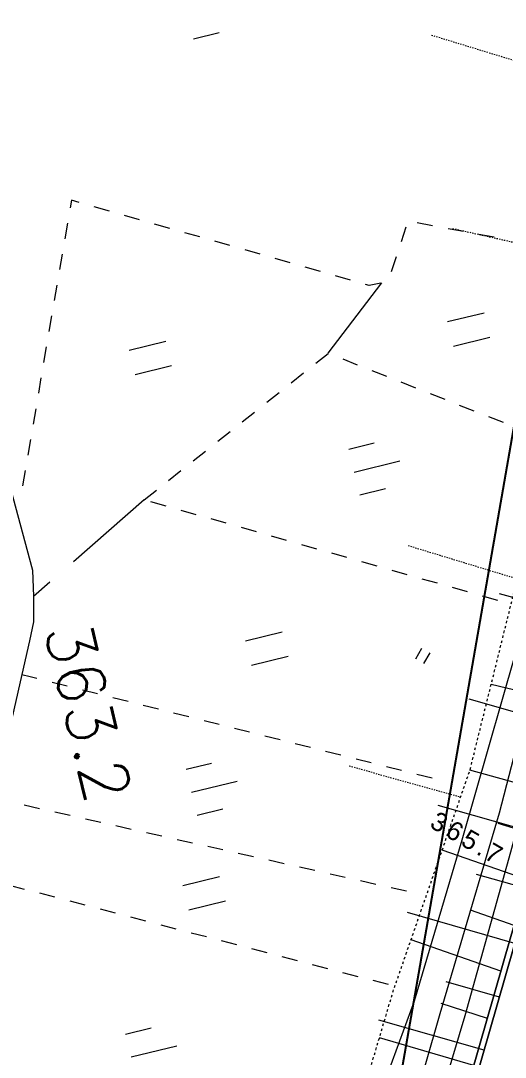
# Model space of a CAD drawing. Header units: millimetres. Extents: x -256476 to 341554, y -216330 to 457415.
# Drawn here: x -168435 to -129790, y 288058 to 370672 of the extents above; entities that cross this region are included whole.
import ezdxf

# ---------------------------------------------------------------- set-up
doc = ezdxf.new("R2010")
doc.units = ezdxf.units.MM
doc.header["$LTSCALE"] = 400
doc.linetypes.add('561019', pattern=[1, 0.5, -0.5])
doc.linetypes.add('56301', pattern=[0.5, 0.25, -0.25])
doc.layers.get('Defpoints').update_dxf_attribs({"color": 153})
doc.layers.add('D-BGD', color=7, linetype='Continuous', lineweight=13)
doc.layers.add('●予備設計_LP横断', color=7, linetype='Continuous', lineweight=13)
doc.styles.add('BIGFONT', font='txt', dxfattribs={"height": 0.2, "bigfont": 'BIGFONT'})
doc.styles.add('Style-WORKING', font='WORKING.shx')

# ---------------------------------------------------------------- blocks, each defined once
blk = doc.blocks.new('M6311')
at = {"layer": '●予備設計_LP横断', "linetype": 'Continuous', "lineweight": 9}
for p, q in [((-0.75, -1), (-0.75, 0)), ((0, -1), (0, 0))]:
    blk.add_line(p, q, dxfattribs=at)

msp = doc.modelspace()

# ---------------------------------------------------------------- linework, layer by layer
at = {"layer": 'D-BGD', "linetype": 'Continuous'}
for p, q in [((-154653.7, 369225.6), (-152613, 369721.6)), ((-161362.3, 355499.9, 362789), (-162564.8, 355844, 362793)), ((-164695.9, 354530.3, 362833), (-164908.2, 353298.2, 362855)), ((-158959.5, 354812, 362779), (-160160.6, 355156.4, 362784)), ((-156555.3, 354124.4, 362770), (-157757.8, 354468.5, 362775)), ((-135583.5, 354327.1, 362934), (-136812.5, 354554.9, 362963)), ((-154152.5, 353436.5, 362761), (-155354.2, 353780, 362766)), ((-137710.3, 354223.1, 362954), (-138103, 353038.2, 362887)), ((-133126.1, 353870.7, 362878), (-134355.1, 354098.5, 362906)), ((-130669.5, 353414.8, 362821), (-131897.6, 353642.1, 362849)), ((-151748.9, 352748, 362752), (-152950, 353092.4, 362757)), ((-165120.5, 352066.1, 362877), (-165332.2, 350834.8, 362899)), ((-149345.6, 352061, 362743), (-150547.2, 352404.5, 362748)), ((-146941.9, 351372.5, 362734), (-148143.5, 351716.1, 362738)), ((-138495.2, 351854.2, 362820), (-138888.9, 350669.8, 362753)), ((-144538.2, 350684.1, 362725), (-145740.3, 351029, 362729)), ((-142135, 349997, 362716), (-143336.6, 350340.5, 362720)), ((-165544.5, 349602.7, 362921), (-165757.1, 348371.9, 362944)), ((-143904.5, 344167.4, 362430), (-139645.8, 349770.4, 362710)), ((-165969.4, 347139.8, 362966), (-166181.1, 345908.5, 362988)), ((-134400, 346688.1), (-131485.6, 347395.9)), ((-133927.9, 344744.3), (-131013.5, 345452)), ((-166393.4, 344676.4, 363010), (-166605.2, 343445.2, 363032)), ((-159788.3, 344418.5), (-156873.9, 345126.2)), ((-144897, 343378, 362431), (-143919.1, 344156.1, 362430)), ((-142758.5, 343715.1, 362445), (-141596.7, 343256.1, 362460)), ((-159316.2, 342474.6), (-156401.8, 343182.4)), ((-166817.4, 342213.1, 363054), (-167029.7, 340980.9, 363076)), ((-146853.2, 341820.7, 362432), (-145874.9, 342599.8, 362431)), ((-140434.1, 342796.5, 362475), (-139270.9, 342337.8, 362490)), ((-138109.1, 341878.8, 362506), (-136946.5, 341419.3, 362521)), ((-148809.9, 340264.8, 362433), (-147832, 341043, 362433)), ((-135783.8, 340959.7, 362536), (-134621.5, 340501.6, 362551)), ((-167241.5, 339749.7, 363099), (-167454.6, 338518.1, 363121)), ((-133458.9, 340042, 362566), (-132296.2, 339582.5, 362581)), ((-150765.7, 338708.5, 362435), (-149787.8, 339486.7, 362434)), ((-131134, 339124.3, 362597), (-129971.3, 338664.8, 362612)), ((-152722.8, 337151.7, 362436), (-151744.1, 337929.4, 362435)), ((-167666.4, 337286.8, 363143), (-167878.6, 336054.7, 363165)), ((-154678.6, 335595.4, 362437), (-153700.7, 336373.5, 362437)), ((-142275.8, 336526.3), (-140235.7, 337021.4)), ((-141833.8, 334704.7), (-138189.6, 335590.4)), ((-168090.4, 334823.4, 363187), (-168302.6, 333591.3, 363209)), ((-156635.8, 334038.6, 362439), (-155656.5, 334817.2, 362438)), ((-158591.5, 332482.3, 362440), (-157613.6, 333260.4, 362439)), ((-141391.4, 332881.7), (-139350.8, 333377.8)), ((-158591.5, 332482.3, 362440), (-164230.9, 327557.5, 362881)), ((-156846.9, 331985.8, 362454), (-158049, 332328.4, 362444)), ((-154442.5, 331302.7, 362472), (-155645.1, 331644.5, 362463)), ((-152037.7, 330618.2, 362491), (-153239.8, 330960.8, 362482)), ((-149633.3, 329935.1, 362510), (-150835.9, 330276.9, 362501)), ((-147228.5, 329250.6, 362529), (-148430.6, 329593.3, 362519)), ((-144824.1, 328567.5, 362547), (-146026.7, 328909.3, 362538)), ((-142419.3, 327883, 362566), (-143621.4, 328225.7, 362557)), ((-140014.9, 327199.9, 362585), (-141217.5, 327541.7, 362576)), ((-137610.1, 326515.4, 362604), (-138812.2, 326858.1, 362594)), ((-166110.2, 325915.6, 363028), (-167416.4, 324774.9, 363130)), ((-135205.7, 325832.3, 362622), (-136408.3, 326174.1, 362613)), ((-132800.9, 325147.8, 362641), (-134003, 325490.5, 362632)), ((-130396.5, 324464.7, 362660), (-131599.1, 324806.5, 362651)), ((-121820.3, 322649.3), (-130257.4, 325007.6)), ((-150495.1, 321256), (-147580.7, 321963.8)), ((-150023, 319312.2), (-147108.6, 320020)), ((-165935.6, 317958.1, 362904), (-164723.2, 317653.4, 362893)), ((-163511.3, 317347.7, 362882), (-162298.8, 317043, 362871)), ((-123885.8, 316036.6), (-130911.4, 317779.2)), ((-161086.9, 316737.4, 362860), (-159875, 316431.8, 362849)), ((-124183.6, 314203.6), (-132681.4, 316596.8)), ((-158662.6, 316127, 362838), (-157450.7, 315821.4, 362827)), ((-156238.8, 315515.8, 362816), (-155026.4, 315211.1, 362805)), ((-153814.5, 314905.5, 362794), (-152602.1, 314600.7, 362783)), ((-151390.1, 314295.1, 362772), (-150178.2, 313989.5, 362761)), ((-148965.8, 313684.8, 362750), (-147753.9, 313379.2, 362739)), ((-146542, 313073.5, 362728), (-145329.6, 312768.8, 362717)), ((-144117.7, 312463.2, 362707), (-142905.3, 312158.4, 362696)), ((-155249.2, 311006.9), (-153209, 311502)), ((-141693.3, 311852.8, 362685), (-140481.4, 311547.2, 362674)), ((-139269, 311242.5, 362663), (-138057.1, 310936.9, 362652)), ((-125949.9, 309098.6), (-132607.9, 310939.6)), ((-154807.2, 309185.3), (-151163, 310071)), ((-136845.2, 310631.3, 362641), (-135632.8, 310326.5, 362630)), ((-168155.5, 308164.6, 363212), (-166935.9, 307890.4, 363188)), ((-165716.3, 307616.1, 363164), (-164497.2, 307343.2, 363140)), ((-154364.8, 307362.3), (-152324.2, 307858.3)), ((-126581.8, 305697.2), (-135136.6, 308111.6)), ((-163277.6, 307069, 363116), (-162058, 306794.7, 363092)), ((-160839.3, 306521, 363068), (-159619.3, 306247.6, 363044)), ((-126977.3, 305645), (-130346.8, 306697.8)), ((-158400.6, 305973.8, 363019), (-157181, 305699.6, 362995)), ((-155961, 305426.2, 362971), (-154742.3, 305152.5, 362947)), ((-153522.7, 304878.2, 362923), (-152302.7, 304604.8, 362899)), ((-151084, 304331.1, 362875), (-149864.4, 304056.8, 362851)), ((-128004.8, 302191.5), (-134824.5, 304561.7)), ((-148644.9, 303782.6, 362827), (-147425.7, 303509.7, 362803)), ((-146206.1, 303235.5, 362779), (-144986.6, 302961.2, 362755)), ((-155498.8, 301755.6), (-152584.4, 302463.3)), ((-143767.4, 302688.3, 362731), (-142547.8, 302414.1, 362707)), ((-127793.4, 301422.3), (-132081.9, 302630.1)), ((-168126, 301441.6, 363502), (-169335, 301758.2, 363536)), ((-141328.2, 302139.8, 362683), (-140109.1, 301866.9, 362659)), ((-138889.5, 301592.7, 362635), (-137669.9, 301318.5, 362611)), ((-165708.3, 300809.7, 363435), (-166917.3, 301126.3, 363468)), ((-163290.2, 300176.4, 363367), (-164499.2, 300493, 363401)), ((-155026.7, 299811.7), (-152112.3, 300519.5)), ((-160873, 299543.6, 363299), (-162082, 299860.2, 363333)), ((-158454.9, 298910.3, 363231), (-159664, 299227, 363265)), ((-129023.6, 297135), (-137593.1, 299604.1)), ((-129084.2, 298563.3), (-132568.5, 299775)), ((-156037.7, 298277.5, 363164), (-157246.8, 298594.2, 363198)), ((-153620.5, 297644.7, 363096), (-154828.7, 297960.9, 363130)), ((-130137.8, 294927.6), (-137306.9, 297419.3)), ((-151202.5, 297011.5, 363028), (-152411.5, 297328.1, 363062)), ((-148785.3, 296378.7, 362961), (-149993.4, 296694.8, 362995)), ((-146367.2, 295745.4, 362893), (-147576.3, 296062, 362927)), ((-143950, 295112.6, 362825), (-145159.1, 295429.2, 362859)), ((-141532, 294479.3, 362758), (-142741, 294796, 362792)), ((-139114.8, 293846.5, 362690), (-140323.8, 294163.2, 362724)), ((-130262.4, 292852.8), (-134496.4, 294075.4)), ((-131220.8, 291158.8), (-134893.8, 292337.6)), ((-131476.4, 288613.9), (-139869.9, 291027.9)), ((-160068.4, 289900.9), (-158028.2, 290396.1)), ((-132303.7, 287389.9), (-139826.7, 289613.5)), ((-159626.4, 288079.3), (-155982.2, 288965.1))]:
    msp.add_line(p, q, dxfattribs=at)
at = {"layer": 'D-BGD', "linetype": '56301'}
for p, q in [((-133989.6, 354120.3), (-122795, 351582.9)), ((-137545.8, 328846.5), (-128824.9, 326193.5)), ((-142236, 311280.1), (-133353.3, 308795.9))]:
    msp.add_line(p, q, dxfattribs=at)
at = {"layer": 'D-BGD', "linetype": '561019', "flags": 128}
msp.add_lwpolyline([(-157580.1, 125910.2), (-157662.6, 125654.3), (-157927, 125491.4), (-158092.5, 125556.5), (-158207, 125730.7), (-158439.4, 126833.2), (-159511.3, 135469.2), (-159906.5, 138636.4), (-160251.1, 141394), (-161250.3, 145274.1), (-162280.6, 147826), (-163349.8, 149301.1), (-163504.5, 153275.9), (-163772, 160128.8), (-163374.4, 170014.7), (-162501.2, 182389.7), (-162293.5, 185331.6), (-161610.7, 190135.3), (-159747.5, 203249.3), (-156579.4, 221721.7), (-152756.9, 239111), (-147692.1, 259980), (-144297.4, 274488.2), (-138728.7, 293328.2), (-132607.9, 310939.6), (-128030, 329396.4), (-125391.2, 340793.5), (-121737.6, 355978.7), (-121476.6, 357062.9), (-118161.7, 368448.4), (-114305.1, 388152.6), (-108075.5, 415729.5), (-107956.7, 416062.6), (-106990.1, 418781.5), (-104465.4, 429538.2)], dxfattribs=at)
at = {"layer": 'D-BGD', "linetype": 'Continuous', "flags": 128}
for points in [[(-97345.9, 429389.9), (-98145, 425510.7), (-99359.7, 419400.3), (-100758.4, 412915.7), (-103621.2, 399898.8), (-106359.1, 386802.1), (-107844.2, 380086.9), (-109070.2, 374669.2), (-109882.6, 370695.4), (-110735.9, 366102.7), (-112183.6, 359119.2), (-114599.4, 349115.4), (-119388, 331759), (-123075, 318865.2), (-123827.9, 316231), (-129344.4, 297688.6), (-134447.6, 279929.3)], [(-157592.2, 126912.6), (-157810.8, 140795.3), (-157295.1, 155698.7), (-156848.9, 166622.5), (-155675.7, 180775.5), (-153851.7, 195689.4), (-152161.3, 207240.6), (-149461.5, 221268.2), (-146277.1, 236104.9), (-144334.7, 244552.6), (-140745.7, 258419.7), (-134447.6, 279929.3), (-129344.4, 297688.6), (-123827.9, 316231), (-123075, 318865.2), (-119388, 331759), (-114599.4, 349115.4)]]:
    msp.add_lwpolyline(points, dxfattribs=at)
at = {"layer": 'D-BGD', "linetype": '56301', "flags": 128}
msp.add_lwpolyline([(-119307.9, 364512), (-120859.5, 364985.1), (-135684.3, 369506.5)], dxfattribs=at)
at = {"layer": 'D-BGD', "linetype": 'Continuous', "extrusion": (0.008073, 0.016866, 0.999825), "elevation": 367420.1}
msp.add_lwpolyline([(301497.7, -243748.8), (302127.5, -243641.8), (301961.2, -243053.6)], dxfattribs=at)
at = {"layer": 'D-BGD', "linetype": 'Continuous', "extrusion": (0.001409, -0.006924, 0.999975), "elevation": 360082.4}
msp.add_lwpolyline([(-140224.6, 352258), (-141149.4, 352069.9), (-141444.7, 352154.2)], dxfattribs=at)
at = {"layer": 'D-BGD', "linetype": 'Continuous', "flags": 128}
for points, elevation in [([(-127977.6, 323798.7), (-133242.2, 305351.3), (-137067.6, 292519.8), (-139109.6, 286950.7), (-140974.6, 280620), (-142633.8, 274601.2), (-145069.2, 264607.4), (-149858.8, 246091.2), (-151661.2, 237892.9), (-153307.9, 229299.3), (-155871.6, 217928.4), (-157585.6, 208360.8), (-158635.1, 201725.1), (-160324.8, 189946.4), (-162163.7, 174846.1), (-162452.1, 163978.1), (-162959.2, 152962.5), (-163207.3, 150474.1), (-163546.4, 150349.5), (-164095.8, 150870.6), (-167896.9, 155055.6), (-170873, 157663.7)], 363000), ([(-165221, 42873.1), (-164345.3, 60526), (-163868.7, 78301), (-163531.6, 96313), (-162585.3, 115557.3), (-162397.4, 133406), (-162424, 138328), (-159758.5, 138685.2), (-160786, 152085.8), (-160913.6, 156904.4), (-160712.4, 164644.8), (-160229, 171266.8), (-157759.4, 196636.9), (-155672.9, 209707.8), (-151631.2, 228465.9), (-149480, 238950.6), (-146542.5, 250546.2), (-143249.4, 262481.8), (-138677.7, 278658.3), (-134980.9, 291556.9), (-130244.8, 307547.8), (-126062.3, 323741.6)], 364000), ([(-124147.3, 323685.9), (-129381.7, 304408), (-133025.3, 291353.2), (-137849.7, 275152.3)], 365000)]:
    msp.add_lwpolyline(points, dxfattribs=dict(at, elevation=elevation))
at = {"layer": 'D-BGD', "linetype": 'Continuous', "extrusion": (0.244245, 0.969638, 0.012126), "elevation": 272176}
msp.add_lwpolyline([(241069.6, 359726.1), (240373.2, 359646.1), (239824.6, 359641.1)], dxfattribs=at)
at = {"layer": 'D-BGD', "linetype": 'Continuous'}
for points in [[(-97164.5, 429386.2, 366962.2), (-105314.8, 391837.5, 366780), (-105330, 391730.8, 366780), (-108715.1, 375106.4, 367500), (-113249.4, 353352.2, 366990), (-123088.4, 318095.5, 366600), (-127878.5, 301113.7, 366690), (-139832.1, 259609.7, 366640), (-147094.6, 231765, 366750), (-150537.8, 215220, 366780), (-152572, 203032.5, 366870), (-155580.3, 181946.8, 366560), (-157252.9, 179759.3, 366000), (-157940.8, 178482.3, 365710), (-158195.3, 177417.5, 365510), (-158855.8, 175225, 365400), (-161178.9, 163076.7, 364540), (-162626.4, 155281.1, 364040), (-163127.4, 154369.4, 364030), (-163712.9, 153852.5, 364020), (-164666.9, 153316.6, 363750), (-166068.4, 152864.9, 363750)], [(-193686.2, 395216.9, 363220), (-192039.9, 390475.8, 363180), (-183217.5, 367999.2, 363030), (-175669.7, 348642.9, 363350), (-169655.6, 334885.7, 363240), (-168693.4, 331322.2, 363250), (-167495.4, 326884.9, 363260), (-167416.4, 324774.9, 363130), (-167412.9, 322754.3, 363010), (-167738, 321245.7, 362930), (-168355.1, 318566.8, 363000), (-170594.2, 308711.7, 363260), (-172050.2, 302466.6, 363180), (-174850.3, 290511.7, 363040)], [(-155580.3, 181946.8, 366560), (-152572, 203032.5, 366870), (-150537.8, 215220, 366780), (-147094.6, 231765, 366750), (-139832.1, 259609.7, 366640), (-127878.5, 301113.7, 366690)]]:
    msp.add_polyline3d(points, dxfattribs=at)
at = {"layer": 'Defpoints', "linetype": 'Continuous', "flags": 128}
msp.add_lwpolyline([(-182340.8, -41298.2), (-182905.8, 29763.4), (-113155.3, 429719.1)], dxfattribs=at)

# ---------------------------------------------------------------- block references
at = {"layer": 'D-BGD', "linetype": 'Continuous', "lineweight": 9, "xscale": 1000, "yscale": 1000, "zscale": 1000, "rotation": 330.1091246385173}
msp.add_blockref('M6311', (-135781.8, 320297.1), dxfattribs=at)

# ---------------------------------------------------------------- texts
at = {"layer": 'D-BGD', "linetype": 'Continuous', "style": 'BIGFONT'}
msp.add_text('363.2', height=3750, rotation=283.669421, dxfattribs=at).set_placement((-166582.6, 322164))
at = {"layer": 'D-BGD', "linetype": 'Continuous', "insert": (-135917.2, 306418.5), "char_height": 1500, "attachment_point": 7, "rotation": 330.109125, "line_spacing_factor": 0.722892, "style": 'Style-WORKING'}
msp.add_mtext('\\T1.284;365.7', dxfattribs=at)

doc.saveas('drawing.dxf')
